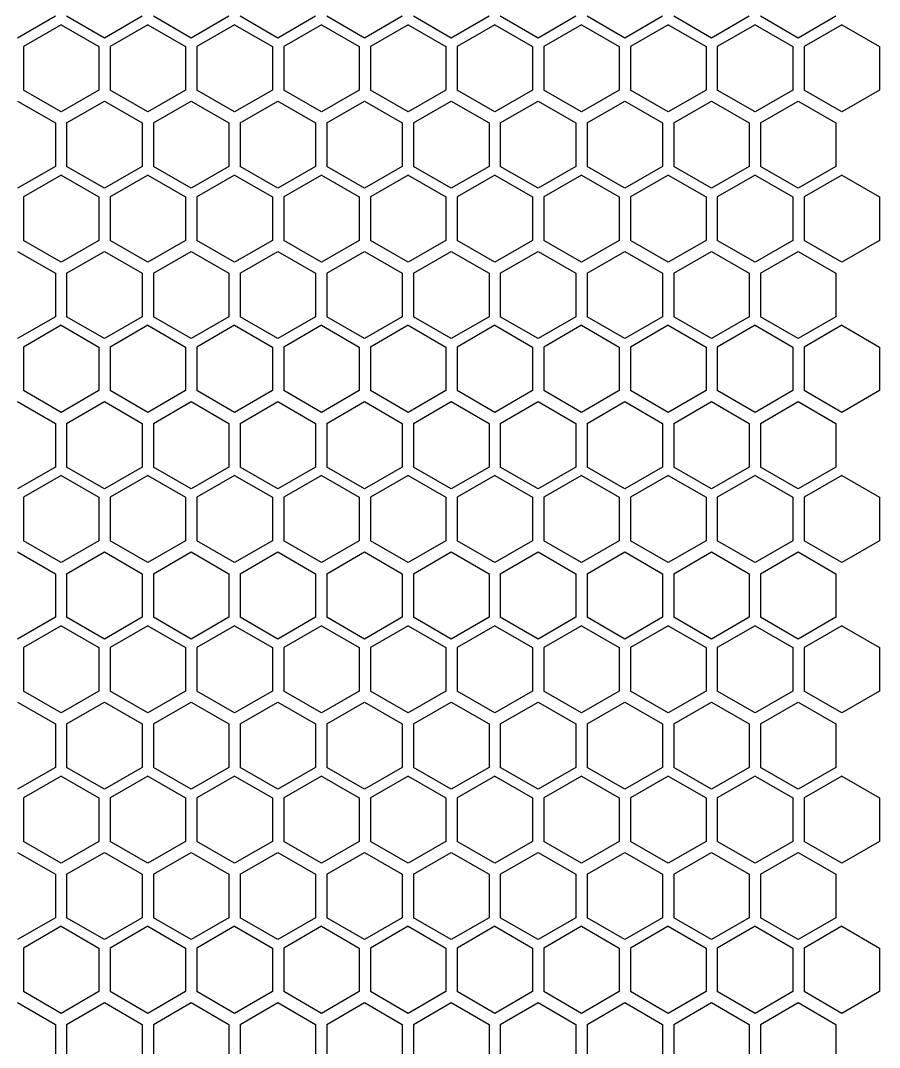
# Model space of a CAD drawing. Extents: x 61367 to 140945, y -1257 to 25588.
# Drawn here: x 71055 to 71146.1, y 15778.6 to 15887.5 of the extents above; entities that cross this region are included whole.
import ezdxf

# ---------------------------------------------------------------- set-up
doc = ezdxf.new("R2010")
doc.units = 0
doc.header["$MEASUREMENT"] = 0
doc.layers.get('0').update_dxf_attribs({"linetype": 'CONTINUOUS'})
doc.layers.add('4215-0412-2_0', color=7, linetype='CONTINUOUS')

# ---------------------------------------------------------------- blocks, each defined once
blk = doc.blocks.new('ERGRTHTHRT')
at = {"layer": '4215-0412-2_0', "color": 7, "linetype": 'Continuous'}
for p, q in [((-37460.52, -67805.67), (-37464.52, -67807.98)), ((-37455.32, -67807.98), (-37459.32, -67805.67)), ((-37451.32, -67805.67), (-37455.32, -67807.98)), ((-37446.12, -67807.98), (-37450.12, -67805.67)), ((-37442.12, -67805.67), (-37446.12, -67807.98)), ((-37436.92, -67807.98), (-37440.92, -67805.67)), ((-37432.92, -67805.67), (-37436.92, -67807.98)), ((-37427.72, -67807.98), (-37431.72, -67805.67)), ((-37423.72, -67805.67), (-37427.72, -67807.98)), ((-37418.52, -67807.98), (-37422.52, -67805.67)), ((-37414.52, -67805.67), (-37418.52, -67807.98)), ((-37409.32, -67807.98), (-37413.32, -67805.67)), ((-37405.32, -67805.67), (-37409.32, -67807.98)), ((-37400.12, -67807.98), (-37404.12, -67805.67)), ((-37396.12, -67805.67), (-37400.12, -67807.98)), ((-37390.92, -67807.98), (-37394.92, -67805.67)), ((-37386.92, -67805.67), (-37390.92, -67807.98)), ((-37381.72, -67807.98), (-37385.72, -67805.67)), ((-37377.72, -67805.67), (-37381.72, -67807.98)), ((-37459.9, -67806.57), (-37463.9, -67808.88)), ((-37459.9, -67806.57), (-37455.9, -67808.88)), ((-37450.7, -67806.57), (-37454.7, -67808.88)), ((-37450.7, -67806.57), (-37446.7, -67808.88)), ((-37441.5, -67806.57), (-37445.5, -67808.88)), ((-37441.5, -67806.57), (-37437.5, -67808.88)), ((-37432.3, -67806.57), (-37436.3, -67808.88)), ((-37432.3, -67806.57), (-37428.3, -67808.88)), ((-37423.1, -67806.57), (-37427.1, -67808.88)), ((-37423.1, -67806.57), (-37419.1, -67808.88)), ((-37413.9, -67806.57), (-37417.9, -67808.88)), ((-37413.9, -67806.57), (-37409.9, -67808.88)), ((-37404.7, -67806.57), (-37408.7, -67808.88)), ((-37404.7, -67806.57), (-37400.7, -67808.88)), ((-37395.5, -67806.57), (-37399.5, -67808.88)), ((-37395.5, -67806.57), (-37391.5, -67808.88)), ((-37386.3, -67806.57), (-37390.3, -67808.88)), ((-37386.3, -67806.57), (-37382.3, -67808.88)), ((-37377.1, -67806.57), (-37381.1, -67808.88)), ((-37377.1, -67806.57), (-37373.1, -67808.88)), ((-37463.9, -67808.88), (-37463.9, -67813.5)), ((-37455.9, -67808.88), (-37455.9, -67813.5)), ((-37454.7, -67808.88), (-37454.7, -67813.5)), ((-37446.7, -67808.88), (-37446.7, -67813.5)), ((-37445.5, -67808.88), (-37445.5, -67813.5)), ((-37437.5, -67808.88), (-37437.5, -67813.5)), ((-37436.3, -67808.88), (-37436.3, -67813.5)), ((-37428.3, -67808.88), (-37428.3, -67813.5)), ((-37427.1, -67808.88), (-37427.1, -67813.5)), ((-37419.1, -67808.88), (-37419.1, -67813.5)), ((-37417.9, -67808.88), (-37417.9, -67813.5)), ((-37409.9, -67808.88), (-37409.9, -67813.5)), ((-37408.7, -67808.88), (-37408.7, -67813.5)), ((-37400.7, -67808.88), (-37400.7, -67813.5)), ((-37399.5, -67808.88), (-37399.5, -67813.5)), ((-37391.5, -67808.88), (-37391.5, -67813.5)), ((-37390.3, -67808.88), (-37390.3, -67813.5)), ((-37382.3, -67808.88), (-37382.3, -67813.5)), ((-37381.1, -67808.88), (-37381.1, -67813.5)), ((-37373.1, -67808.88), (-37373.1, -67813.5)), ((-37459.9, -67815.81), (-37463.9, -67813.5)), ((-37455.9, -67813.5), (-37459.9, -67815.81)), ((-37450.7, -67815.81), (-37454.7, -67813.5)), ((-37446.7, -67813.5), (-37450.7, -67815.81)), ((-37441.5, -67815.81), (-37445.5, -67813.5)), ((-37437.5, -67813.5), (-37441.5, -67815.81)), ((-37432.3, -67815.81), (-37436.3, -67813.5)), ((-37428.3, -67813.5), (-37432.3, -67815.81)), ((-37423.1, -67815.81), (-37427.1, -67813.5)), ((-37419.1, -67813.5), (-37423.1, -67815.81)), ((-37413.9, -67815.81), (-37417.9, -67813.5)), ((-37409.9, -67813.5), (-37413.9, -67815.81)), ((-37404.7, -67815.81), (-37408.7, -67813.5)), ((-37400.7, -67813.5), (-37404.7, -67815.81)), ((-37395.5, -67815.81), (-37399.5, -67813.5)), ((-37391.5, -67813.5), (-37395.5, -67815.81)), ((-37386.3, -67815.81), (-37390.3, -67813.5)), ((-37382.3, -67813.5), (-37386.3, -67815.81)), ((-37377.1, -67815.81), (-37381.1, -67813.5)), ((-37373.1, -67813.5), (-37377.1, -67815.81)), ((-37464.52, -67814.67), (-37460.52, -67816.98)), ((-37459.32, -67816.98), (-37455.32, -67814.67)), ((-37455.32, -67814.67), (-37451.32, -67816.98)), ((-37450.12, -67816.98), (-37446.12, -67814.67)), ((-37446.12, -67814.67), (-37442.12, -67816.98)), ((-37440.92, -67816.98), (-37436.92, -67814.67)), ((-37436.92, -67814.67), (-37432.92, -67816.98)), ((-37431.72, -67816.98), (-37427.72, -67814.67)), ((-37427.72, -67814.67), (-37423.72, -67816.98)), ((-37422.52, -67816.98), (-37418.52, -67814.67)), ((-37418.52, -67814.67), (-37414.52, -67816.98)), ((-37413.32, -67816.98), (-37409.32, -67814.67)), ((-37409.32, -67814.67), (-37405.32, -67816.98)), ((-37404.12, -67816.98), (-37400.12, -67814.67)), ((-37400.12, -67814.67), (-37396.12, -67816.98)), ((-37394.92, -67816.98), (-37390.92, -67814.67)), ((-37390.92, -67814.67), (-37386.92, -67816.98)), ((-37385.72, -67816.98), (-37381.72, -67814.67)), ((-37381.72, -67814.67), (-37377.72, -67816.98)), ((-37460.52, -67816.98), (-37460.52, -67821.6)), ((-37459.32, -67816.98), (-37459.32, -67821.6)), ((-37451.32, -67816.98), (-37451.32, -67821.6)), ((-37450.12, -67816.98), (-37450.12, -67821.6)), ((-37442.12, -67816.98), (-37442.12, -67821.6)), ((-37440.92, -67816.98), (-37440.92, -67821.6)), ((-37432.92, -67816.98), (-37432.92, -67821.6)), ((-37431.72, -67816.98), (-37431.72, -67821.6)), ((-37423.72, -67816.98), (-37423.72, -67821.6)), ((-37422.52, -67816.98), (-37422.52, -67821.6)), ((-37414.52, -67816.98), (-37414.52, -67821.6)), ((-37413.32, -67816.98), (-37413.32, -67821.6)), ((-37405.32, -67816.98), (-37405.32, -67821.6)), ((-37404.12, -67816.98), (-37404.12, -67821.6)), ((-37396.12, -67816.98), (-37396.12, -67821.6)), ((-37394.92, -67816.98), (-37394.92, -67821.6)), ((-37386.92, -67816.98), (-37386.92, -67821.6)), ((-37385.72, -67816.98), (-37385.72, -67821.6)), ((-37377.72, -67816.98), (-37377.72, -67821.6)), ((-37460.52, -67821.6), (-37464.52, -67823.91)), ((-37455.32, -67823.91), (-37459.32, -67821.6)), ((-37451.32, -67821.6), (-37455.32, -67823.91)), ((-37446.12, -67823.91), (-37450.12, -67821.6)), ((-37442.12, -67821.6), (-37446.12, -67823.91)), ((-37436.92, -67823.91), (-37440.92, -67821.6)), ((-37432.92, -67821.6), (-37436.92, -67823.91)), ((-37427.72, -67823.91), (-37431.72, -67821.6)), ((-37423.72, -67821.6), (-37427.72, -67823.91)), ((-37418.52, -67823.91), (-37422.52, -67821.6)), ((-37414.52, -67821.6), (-37418.52, -67823.91)), ((-37409.32, -67823.91), (-37413.32, -67821.6)), ((-37405.32, -67821.6), (-37409.32, -67823.91)), ((-37400.12, -67823.91), (-37404.12, -67821.6)), ((-37396.12, -67821.6), (-37400.12, -67823.91)), ((-37390.92, -67823.91), (-37394.92, -67821.6)), ((-37386.92, -67821.6), (-37390.92, -67823.91)), ((-37381.72, -67823.91), (-37385.72, -67821.6)), ((-37377.72, -67821.6), (-37381.72, -67823.91)), ((-37459.9, -67822.5), (-37463.9, -67824.81)), ((-37459.9, -67822.5), (-37455.9, -67824.81)), ((-37450.7, -67822.5), (-37454.7, -67824.81)), ((-37450.7, -67822.5), (-37446.7, -67824.81)), ((-37441.5, -67822.5), (-37445.5, -67824.81)), ((-37441.5, -67822.5), (-37437.5, -67824.81)), ((-37432.3, -67822.5), (-37436.3, -67824.81)), ((-37432.3, -67822.5), (-37428.3, -67824.81)), ((-37423.1, -67822.5), (-37427.1, -67824.81)), ((-37423.1, -67822.5), (-37419.1, -67824.81)), ((-37413.9, -67822.5), (-37417.9, -67824.81)), ((-37413.9, -67822.5), (-37409.9, -67824.81)), ((-37404.7, -67822.5), (-37408.7, -67824.81)), ((-37404.7, -67822.5), (-37400.7, -67824.81)), ((-37395.5, -67822.5), (-37399.5, -67824.81)), ((-37395.5, -67822.5), (-37391.5, -67824.81)), ((-37386.3, -67822.5), (-37390.3, -67824.81)), ((-37386.3, -67822.5), (-37382.3, -67824.81)), ((-37377.1, -67822.5), (-37381.1, -67824.81)), ((-37377.1, -67822.5), (-37373.1, -67824.81)), ((-37463.9, -67824.81), (-37463.9, -67829.43)), ((-37455.9, -67824.81), (-37455.9, -67829.43)), ((-37454.7, -67824.81), (-37454.7, -67829.43)), ((-37446.7, -67824.81), (-37446.7, -67829.43)), ((-37445.5, -67824.81), (-37445.5, -67829.43)), ((-37437.5, -67824.81), (-37437.5, -67829.43)), ((-37436.3, -67824.81), (-37436.3, -67829.43)), ((-37428.3, -67824.81), (-37428.3, -67829.43)), ((-37427.1, -67824.81), (-37427.1, -67829.43)), ((-37419.1, -67824.81), (-37419.1, -67829.43)), ((-37417.9, -67824.81), (-37417.9, -67829.43)), ((-37409.9, -67824.81), (-37409.9, -67829.43)), ((-37408.7, -67824.81), (-37408.7, -67829.43)), ((-37400.7, -67824.81), (-37400.7, -67829.43)), ((-37399.5, -67824.81), (-37399.5, -67829.43)), ((-37391.5, -67824.81), (-37391.5, -67829.43)), ((-37390.3, -67824.81), (-37390.3, -67829.43)), ((-37382.3, -67824.81), (-37382.3, -67829.43)), ((-37381.1, -67824.81), (-37381.1, -67829.43)), ((-37373.1, -67824.81), (-37373.1, -67829.43)), ((-37459.9, -67831.74), (-37463.9, -67829.43)), ((-37455.9, -67829.43), (-37459.9, -67831.74)), ((-37450.7, -67831.74), (-37454.7, -67829.43)), ((-37446.7, -67829.43), (-37450.7, -67831.74)), ((-37441.5, -67831.74), (-37445.5, -67829.43)), ((-37437.5, -67829.43), (-37441.5, -67831.74)), ((-37432.3, -67831.74), (-37436.3, -67829.43)), ((-37428.3, -67829.43), (-37432.3, -67831.74)), ((-37423.1, -67831.74), (-37427.1, -67829.43)), ((-37419.1, -67829.43), (-37423.1, -67831.74)), ((-37413.9, -67831.74), (-37417.9, -67829.43)), ((-37409.9, -67829.43), (-37413.9, -67831.74)), ((-37404.7, -67831.74), (-37408.7, -67829.43)), ((-37400.7, -67829.43), (-37404.7, -67831.74)), ((-37395.5, -67831.74), (-37399.5, -67829.43)), ((-37391.5, -67829.43), (-37395.5, -67831.74)), ((-37386.3, -67831.74), (-37390.3, -67829.43)), ((-37382.3, -67829.43), (-37386.3, -67831.74)), ((-37377.1, -67831.74), (-37381.1, -67829.43)), ((-37373.1, -67829.43), (-37377.1, -67831.74)), ((-37464.52, -67830.6), (-37460.52, -67832.91)), ((-37459.32, -67832.91), (-37455.32, -67830.6)), ((-37455.32, -67830.6), (-37451.32, -67832.91)), ((-37450.12, -67832.91), (-37446.12, -67830.6)), ((-37446.12, -67830.6), (-37442.12, -67832.91)), ((-37440.92, -67832.91), (-37436.92, -67830.6)), ((-37436.92, -67830.6), (-37432.92, -67832.91)), ((-37431.72, -67832.91), (-37427.72, -67830.6)), ((-37427.72, -67830.6), (-37423.72, -67832.91)), ((-37422.52, -67832.91), (-37418.52, -67830.6)), ((-37418.52, -67830.6), (-37414.52, -67832.91)), ((-37413.32, -67832.91), (-37409.32, -67830.6)), ((-37409.32, -67830.6), (-37405.32, -67832.91)), ((-37404.12, -67832.91), (-37400.12, -67830.6)), ((-37400.12, -67830.6), (-37396.12, -67832.91)), ((-37394.92, -67832.91), (-37390.92, -67830.6)), ((-37390.92, -67830.6), (-37386.92, -67832.91)), ((-37385.72, -67832.91), (-37381.72, -67830.6)), ((-37381.72, -67830.6), (-37377.72, -67832.91)), ((-37460.52, -67832.91), (-37460.52, -67837.53)), ((-37459.32, -67832.91), (-37459.32, -67837.53)), ((-37451.32, -67832.91), (-37451.32, -67837.53)), ((-37450.12, -67832.91), (-37450.12, -67837.53)), ((-37442.12, -67832.91), (-37442.12, -67837.53)), ((-37440.92, -67832.91), (-37440.92, -67837.53)), ((-37432.92, -67832.91), (-37432.92, -67837.53)), ((-37431.72, -67832.91), (-37431.72, -67837.53)), ((-37423.72, -67832.91), (-37423.72, -67837.53)), ((-37422.52, -67832.91), (-37422.52, -67837.53)), ((-37414.52, -67832.91), (-37414.52, -67837.53)), ((-37413.32, -67832.91), (-37413.32, -67837.53)), ((-37405.32, -67832.91), (-37405.32, -67837.53)), ((-37404.12, -67832.91), (-37404.12, -67837.53)), ((-37396.12, -67832.91), (-37396.12, -67837.53)), ((-37394.92, -67832.91), (-37394.92, -67837.53)), ((-37386.92, -67832.91), (-37386.92, -67837.53)), ((-37385.72, -67832.91), (-37385.72, -67837.53)), ((-37377.72, -67832.91), (-37377.72, -67837.53)), ((-37460.52, -67837.53), (-37464.52, -67839.84)), ((-37455.32, -67839.84), (-37459.32, -67837.53)), ((-37451.32, -67837.53), (-37455.32, -67839.84)), ((-37446.12, -67839.84), (-37450.12, -67837.53)), ((-37442.12, -67837.53), (-37446.12, -67839.84)), ((-37436.92, -67839.84), (-37440.92, -67837.53)), ((-37432.92, -67837.53), (-37436.92, -67839.84)), ((-37427.72, -67839.84), (-37431.72, -67837.53)), ((-37423.72, -67837.53), (-37427.72, -67839.84)), ((-37418.52, -67839.84), (-37422.52, -67837.53)), ((-37414.52, -67837.53), (-37418.52, -67839.84)), ((-37409.32, -67839.84), (-37413.32, -67837.53)), ((-37405.32, -67837.53), (-37409.32, -67839.84)), ((-37400.12, -67839.84), (-37404.12, -67837.53)), ((-37396.12, -67837.53), (-37400.12, -67839.84)), ((-37390.92, -67839.84), (-37394.92, -67837.53)), ((-37386.92, -67837.53), (-37390.92, -67839.84)), ((-37381.72, -67839.84), (-37385.72, -67837.53)), ((-37377.72, -67837.53), (-37381.72, -67839.84)), ((-37459.9, -67838.43), (-37463.9, -67840.74)), ((-37459.9, -67838.43), (-37455.9, -67840.74)), ((-37450.7, -67838.43), (-37454.7, -67840.74)), ((-37450.7, -67838.43), (-37446.7, -67840.74)), ((-37441.5, -67838.43), (-37445.5, -67840.74)), ((-37441.5, -67838.43), (-37437.5, -67840.74)), ((-37432.3, -67838.43), (-37436.3, -67840.74)), ((-37432.3, -67838.43), (-37428.3, -67840.74)), ((-37423.1, -67838.43), (-37427.1, -67840.74)), ((-37423.1, -67838.43), (-37419.1, -67840.74)), ((-37413.9, -67838.43), (-37417.9, -67840.74)), ((-37413.9, -67838.43), (-37409.9, -67840.74)), ((-37404.7, -67838.43), (-37408.7, -67840.74)), ((-37404.7, -67838.43), (-37400.7, -67840.74)), ((-37395.5, -67838.43), (-37399.5, -67840.74)), ((-37395.5, -67838.43), (-37391.5, -67840.74)), ((-37386.3, -67838.43), (-37390.3, -67840.74)), ((-37386.3, -67838.43), (-37382.3, -67840.74)), ((-37377.1, -67838.43), (-37381.1, -67840.74)), ((-37377.1, -67838.43), (-37373.1, -67840.74)), ((-37463.9, -67840.74), (-37463.9, -67845.36)), ((-37455.9, -67840.74), (-37455.9, -67845.36)), ((-37454.7, -67840.74), (-37454.7, -67845.36)), ((-37446.7, -67840.74), (-37446.7, -67845.36)), ((-37445.5, -67840.74), (-37445.5, -67845.36)), ((-37437.5, -67840.74), (-37437.5, -67845.36)), ((-37436.3, -67840.74), (-37436.3, -67845.36)), ((-37428.3, -67840.74), (-37428.3, -67845.36)), ((-37427.1, -67840.74), (-37427.1, -67845.36)), ((-37419.1, -67840.74), (-37419.1, -67845.36)), ((-37417.9, -67840.74), (-37417.9, -67845.36)), ((-37409.9, -67840.74), (-37409.9, -67845.36)), ((-37408.7, -67840.74), (-37408.7, -67845.36)), ((-37400.7, -67840.74), (-37400.7, -67845.36)), ((-37399.5, -67840.74), (-37399.5, -67845.36)), ((-37391.5, -67840.74), (-37391.5, -67845.36)), ((-37390.3, -67840.74), (-37390.3, -67845.36)), ((-37382.3, -67840.74), (-37382.3, -67845.36)), ((-37381.1, -67840.74), (-37381.1, -67845.36)), ((-37373.1, -67840.74), (-37373.1, -67845.36)), ((-37459.9, -67847.67), (-37463.9, -67845.36)), ((-37455.9, -67845.36), (-37459.9, -67847.67)), ((-37450.7, -67847.67), (-37454.7, -67845.36)), ((-37446.7, -67845.36), (-37450.7, -67847.67)), ((-37441.5, -67847.67), (-37445.5, -67845.36)), ((-37437.5, -67845.36), (-37441.5, -67847.67)), ((-37432.3, -67847.67), (-37436.3, -67845.36)), ((-37428.3, -67845.36), (-37432.3, -67847.67)), ((-37423.1, -67847.67), (-37427.1, -67845.36)), ((-37419.1, -67845.36), (-37423.1, -67847.67)), ((-37413.9, -67847.67), (-37417.9, -67845.36)), ((-37409.9, -67845.36), (-37413.9, -67847.67)), ((-37404.7, -67847.67), (-37408.7, -67845.36)), ((-37400.7, -67845.36), (-37404.7, -67847.67)), ((-37395.5, -67847.67), (-37399.5, -67845.36)), ((-37391.5, -67845.36), (-37395.5, -67847.67)), ((-37386.3, -67847.67), (-37390.3, -67845.36)), ((-37382.3, -67845.36), (-37386.3, -67847.67)), ((-37377.1, -67847.67), (-37381.1, -67845.36)), ((-37373.1, -67845.36), (-37377.1, -67847.67)), ((-37464.52, -67846.53), (-37460.52, -67848.84)), ((-37459.32, -67848.84), (-37455.32, -67846.53)), ((-37455.32, -67846.53), (-37451.32, -67848.84)), ((-37450.12, -67848.84), (-37446.12, -67846.53)), ((-37446.12, -67846.53), (-37442.12, -67848.84)), ((-37440.92, -67848.84), (-37436.92, -67846.53)), ((-37436.92, -67846.53), (-37432.92, -67848.84)), ((-37431.72, -67848.84), (-37427.72, -67846.53)), ((-37427.72, -67846.53), (-37423.72, -67848.84)), ((-37422.52, -67848.84), (-37418.52, -67846.53)), ((-37418.52, -67846.53), (-37414.52, -67848.84)), ((-37413.32, -67848.84), (-37409.32, -67846.53)), ((-37409.32, -67846.53), (-37405.32, -67848.84)), ((-37404.12, -67848.84), (-37400.12, -67846.53)), ((-37400.12, -67846.53), (-37396.12, -67848.84)), ((-37394.92, -67848.84), (-37390.92, -67846.53)), ((-37390.92, -67846.53), (-37386.92, -67848.84)), ((-37385.72, -67848.84), (-37381.72, -67846.53)), ((-37381.72, -67846.53), (-37377.72, -67848.84)), ((-37460.52, -67848.84), (-37460.52, -67853.46)), ((-37459.32, -67848.84), (-37459.32, -67853.46)), ((-37451.32, -67848.84), (-37451.32, -67853.46)), ((-37450.12, -67848.84), (-37450.12, -67853.46)), ((-37442.12, -67848.84), (-37442.12, -67853.46)), ((-37440.92, -67848.84), (-37440.92, -67853.46)), ((-37432.92, -67848.84), (-37432.92, -67853.46)), ((-37431.72, -67848.84), (-37431.72, -67853.46)), ((-37423.72, -67848.84), (-37423.72, -67853.46)), ((-37422.52, -67848.84), (-37422.52, -67853.46)), ((-37414.52, -67848.84), (-37414.52, -67853.46)), ((-37413.32, -67848.84), (-37413.32, -67853.46)), ((-37405.32, -67848.84), (-37405.32, -67853.46)), ((-37404.12, -67848.84), (-37404.12, -67853.46)), ((-37396.12, -67848.84), (-37396.12, -67853.46)), ((-37394.92, -67848.84), (-37394.92, -67853.46)), ((-37386.92, -67848.84), (-37386.92, -67853.46)), ((-37385.72, -67848.84), (-37385.72, -67853.46)), ((-37377.72, -67848.84), (-37377.72, -67853.46)), ((-37460.52, -67853.46), (-37464.52, -67855.77)), ((-37455.32, -67855.77), (-37459.32, -67853.46)), ((-37451.32, -67853.46), (-37455.32, -67855.77)), ((-37446.12, -67855.77), (-37450.12, -67853.46)), ((-37442.12, -67853.46), (-37446.12, -67855.77)), ((-37436.92, -67855.77), (-37440.92, -67853.46)), ((-37432.92, -67853.46), (-37436.92, -67855.77)), ((-37427.72, -67855.77), (-37431.72, -67853.46)), ((-37423.72, -67853.46), (-37427.72, -67855.77)), ((-37418.52, -67855.77), (-37422.52, -67853.46)), ((-37414.52, -67853.46), (-37418.52, -67855.77)), ((-37409.32, -67855.77), (-37413.32, -67853.46)), ((-37405.32, -67853.46), (-37409.32, -67855.77)), ((-37400.12, -67855.77), (-37404.12, -67853.46)), ((-37396.12, -67853.46), (-37400.12, -67855.77)), ((-37390.92, -67855.77), (-37394.92, -67853.46)), ((-37386.92, -67853.46), (-37390.92, -67855.77)), ((-37381.72, -67855.77), (-37385.72, -67853.46)), ((-37377.72, -67853.46), (-37381.72, -67855.77)), ((-37459.9, -67854.36), (-37463.9, -67856.67)), ((-37459.9, -67854.36), (-37455.9, -67856.67)), ((-37450.7, -67854.36), (-37454.7, -67856.67)), ((-37450.7, -67854.36), (-37446.7, -67856.67)), ((-37441.5, -67854.36), (-37445.5, -67856.67)), ((-37441.5, -67854.36), (-37437.5, -67856.67)), ((-37432.3, -67854.36), (-37436.3, -67856.67)), ((-37432.3, -67854.36), (-37428.3, -67856.67)), ((-37423.1, -67854.36), (-37427.1, -67856.67)), ((-37423.1, -67854.36), (-37419.1, -67856.67)), ((-37413.9, -67854.36), (-37417.9, -67856.67)), ((-37413.9, -67854.36), (-37409.9, -67856.67)), ((-37404.7, -67854.36), (-37408.7, -67856.67)), ((-37404.7, -67854.36), (-37400.7, -67856.67)), ((-37395.5, -67854.36), (-37399.5, -67856.67)), ((-37395.5, -67854.36), (-37391.5, -67856.67)), ((-37386.3, -67854.36), (-37390.3, -67856.67)), ((-37386.3, -67854.36), (-37382.3, -67856.67)), ((-37377.1, -67854.36), (-37381.1, -67856.67)), ((-37377.1, -67854.36), (-37373.1, -67856.67)), ((-37463.9, -67856.67), (-37463.9, -67861.29)), ((-37455.9, -67856.67), (-37455.9, -67861.29)), ((-37454.7, -67856.67), (-37454.7, -67861.29)), ((-37446.7, -67856.67), (-37446.7, -67861.29)), ((-37445.5, -67856.67), (-37445.5, -67861.29)), ((-37437.5, -67856.67), (-37437.5, -67861.29)), ((-37436.3, -67856.67), (-37436.3, -67861.29)), ((-37428.3, -67856.67), (-37428.3, -67861.29)), ((-37427.1, -67856.67), (-37427.1, -67861.29)), ((-37419.1, -67856.67), (-37419.1, -67861.29)), ((-37417.9, -67856.67), (-37417.9, -67861.29)), ((-37409.9, -67856.67), (-37409.9, -67861.29)), ((-37408.7, -67856.67), (-37408.7, -67861.29)), ((-37400.7, -67856.67), (-37400.7, -67861.29)), ((-37399.5, -67856.67), (-37399.5, -67861.29)), ((-37391.5, -67856.67), (-37391.5, -67861.29)), ((-37390.3, -67856.67), (-37390.3, -67861.29)), ((-37382.3, -67856.67), (-37382.3, -67861.29)), ((-37381.1, -67856.67), (-37381.1, -67861.29)), ((-37373.1, -67856.67), (-37373.1, -67861.29)), ((-37459.9, -67863.6), (-37463.9, -67861.29)), ((-37455.9, -67861.29), (-37459.9, -67863.6)), ((-37450.7, -67863.6), (-37454.7, -67861.29)), ((-37446.7, -67861.29), (-37450.7, -67863.6)), ((-37441.5, -67863.6), (-37445.5, -67861.29)), ((-37437.5, -67861.29), (-37441.5, -67863.6)), ((-37432.3, -67863.6), (-37436.3, -67861.29)), ((-37428.3, -67861.29), (-37432.3, -67863.6)), ((-37423.1, -67863.6), (-37427.1, -67861.29)), ((-37419.1, -67861.29), (-37423.1, -67863.6)), ((-37413.9, -67863.6), (-37417.9, -67861.29)), ((-37409.9, -67861.29), (-37413.9, -67863.6)), ((-37404.7, -67863.6), (-37408.7, -67861.29)), ((-37400.7, -67861.29), (-37404.7, -67863.6)), ((-37395.5, -67863.6), (-37399.5, -67861.29)), ((-37391.5, -67861.29), (-37395.5, -67863.6)), ((-37386.3, -67863.6), (-37390.3, -67861.29)), ((-37382.3, -67861.29), (-37386.3, -67863.6)), ((-37377.1, -67863.6), (-37381.1, -67861.29)), ((-37373.1, -67861.29), (-37377.1, -67863.6)), ((-37464.52, -67862.46), (-37460.52, -67864.77)), ((-37459.32, -67864.77), (-37455.32, -67862.46)), ((-37455.32, -67862.46), (-37451.32, -67864.77)), ((-37450.12, -67864.77), (-37446.12, -67862.46)), ((-37446.12, -67862.46), (-37442.12, -67864.77)), ((-37440.92, -67864.77), (-37436.92, -67862.46)), ((-37436.92, -67862.46), (-37432.92, -67864.77)), ((-37431.72, -67864.77), (-37427.72, -67862.46)), ((-37427.72, -67862.46), (-37423.72, -67864.77)), ((-37422.52, -67864.77), (-37418.52, -67862.46)), ((-37418.52, -67862.46), (-37414.52, -67864.77)), ((-37413.32, -67864.77), (-37409.32, -67862.46)), ((-37409.32, -67862.46), (-37405.32, -67864.77)), ((-37404.12, -67864.77), (-37400.12, -67862.46)), ((-37400.12, -67862.46), (-37396.12, -67864.77)), ((-37394.92, -67864.77), (-37390.92, -67862.46)), ((-37390.92, -67862.46), (-37386.92, -67864.77)), ((-37385.72, -67864.77), (-37381.72, -67862.46)), ((-37381.72, -67862.46), (-37377.72, -67864.77)), ((-37460.52, -67864.77), (-37460.52, -67869.39)), ((-37459.32, -67864.77), (-37459.32, -67869.39)), ((-37451.32, -67864.77), (-37451.32, -67869.39)), ((-37450.12, -67864.77), (-37450.12, -67869.39)), ((-37442.12, -67864.77), (-37442.12, -67869.39)), ((-37440.92, -67864.77), (-37440.92, -67869.39)), ((-37432.92, -67864.77), (-37432.92, -67869.39)), ((-37431.72, -67864.77), (-37431.72, -67869.39)), ((-37423.72, -67864.77), (-37423.72, -67869.39)), ((-37422.52, -67864.77), (-37422.52, -67869.39)), ((-37414.52, -67864.77), (-37414.52, -67869.39)), ((-37413.32, -67864.77), (-37413.32, -67869.39)), ((-37405.32, -67864.77), (-37405.32, -67869.39)), ((-37404.12, -67864.77), (-37404.12, -67869.39)), ((-37396.12, -67864.77), (-37396.12, -67869.39)), ((-37394.92, -67864.77), (-37394.92, -67869.39)), ((-37386.92, -67864.77), (-37386.92, -67869.39)), ((-37385.72, -67864.77), (-37385.72, -67869.39)), ((-37377.72, -67864.77), (-37377.72, -67869.39)), ((-37460.52, -67869.39), (-37464.52, -67871.7)), ((-37455.32, -67871.7), (-37459.32, -67869.39)), ((-37451.32, -67869.39), (-37455.32, -67871.7)), ((-37446.12, -67871.7), (-37450.12, -67869.39)), ((-37442.12, -67869.39), (-37446.12, -67871.7)), ((-37436.92, -67871.7), (-37440.92, -67869.39)), ((-37432.92, -67869.39), (-37436.92, -67871.7)), ((-37427.72, -67871.7), (-37431.72, -67869.39)), ((-37423.72, -67869.39), (-37427.72, -67871.7)), ((-37418.52, -67871.7), (-37422.52, -67869.39)), ((-37414.52, -67869.39), (-37418.52, -67871.7)), ((-37409.32, -67871.7), (-37413.32, -67869.39)), ((-37405.32, -67869.39), (-37409.32, -67871.7)), ((-37400.12, -67871.7), (-37404.12, -67869.39)), ((-37396.12, -67869.39), (-37400.12, -67871.7)), ((-37390.92, -67871.7), (-37394.92, -67869.39)), ((-37386.92, -67869.39), (-37390.92, -67871.7)), ((-37381.72, -67871.7), (-37385.72, -67869.39)), ((-37377.72, -67869.39), (-37381.72, -67871.7)), ((-37459.9, -67870.29), (-37463.9, -67872.6)), ((-37459.9, -67870.29), (-37455.9, -67872.6)), ((-37450.7, -67870.29), (-37454.7, -67872.6)), ((-37450.7, -67870.29), (-37446.7, -67872.6)), ((-37441.5, -67870.29), (-37445.5, -67872.6)), ((-37441.5, -67870.29), (-37437.5, -67872.6)), ((-37432.3, -67870.29), (-37436.3, -67872.6)), ((-37432.3, -67870.29), (-37428.3, -67872.6)), ((-37423.1, -67870.29), (-37427.1, -67872.6)), ((-37423.1, -67870.29), (-37419.1, -67872.6)), ((-37413.9, -67870.29), (-37417.9, -67872.6)), ((-37413.9, -67870.29), (-37409.9, -67872.6)), ((-37404.7, -67870.29), (-37408.7, -67872.6)), ((-37404.7, -67870.29), (-37400.7, -67872.6)), ((-37395.5, -67870.29), (-37399.5, -67872.6)), ((-37395.5, -67870.29), (-37391.5, -67872.6)), ((-37386.3, -67870.29), (-37390.3, -67872.6)), ((-37386.3, -67870.29), (-37382.3, -67872.6)), ((-37377.1, -67870.29), (-37381.1, -67872.6)), ((-37377.1, -67870.29), (-37373.1, -67872.6)), ((-37463.9, -67872.6), (-37463.9, -67877.22)), ((-37455.9, -67872.6), (-37455.9, -67877.22)), ((-37454.7, -67872.6), (-37454.7, -67877.22)), ((-37446.7, -67872.6), (-37446.7, -67877.22)), ((-37445.5, -67872.6), (-37445.5, -67877.22)), ((-37437.5, -67872.6), (-37437.5, -67877.22)), ((-37436.3, -67872.6), (-37436.3, -67877.22)), ((-37428.3, -67872.6), (-37428.3, -67877.22)), ((-37427.1, -67872.6), (-37427.1, -67877.22)), ((-37419.1, -67872.6), (-37419.1, -67877.22)), ((-37417.9, -67872.6), (-37417.9, -67877.22)), ((-37409.9, -67872.6), (-37409.9, -67877.22)), ((-37408.7, -67872.6), (-37408.7, -67877.22)), ((-37400.7, -67872.6), (-37400.7, -67877.22)), ((-37399.5, -67872.6), (-37399.5, -67877.22)), ((-37391.5, -67872.6), (-37391.5, -67877.22)), ((-37390.3, -67872.6), (-37390.3, -67877.22)), ((-37382.3, -67872.6), (-37382.3, -67877.22)), ((-37381.1, -67872.6), (-37381.1, -67877.22)), ((-37373.1, -67872.6), (-37373.1, -67877.22)), ((-37459.9, -67879.53), (-37463.9, -67877.22)), ((-37455.9, -67877.22), (-37459.9, -67879.53)), ((-37450.7, -67879.53), (-37454.7, -67877.22)), ((-37446.7, -67877.22), (-37450.7, -67879.53)), ((-37441.5, -67879.53), (-37445.5, -67877.22)), ((-37437.5, -67877.22), (-37441.5, -67879.53)), ((-37432.3, -67879.53), (-37436.3, -67877.22)), ((-37428.3, -67877.22), (-37432.3, -67879.53)), ((-37423.1, -67879.53), (-37427.1, -67877.22)), ((-37419.1, -67877.22), (-37423.1, -67879.53)), ((-37413.9, -67879.53), (-37417.9, -67877.22)), ((-37409.9, -67877.22), (-37413.9, -67879.53)), ((-37404.7, -67879.53), (-37408.7, -67877.22)), ((-37400.7, -67877.22), (-37404.7, -67879.53)), ((-37395.5, -67879.53), (-37399.5, -67877.22)), ((-37391.5, -67877.22), (-37395.5, -67879.53)), ((-37386.3, -67879.53), (-37390.3, -67877.22)), ((-37382.3, -67877.22), (-37386.3, -67879.53)), ((-37377.1, -67879.53), (-37381.1, -67877.22)), ((-37373.1, -67877.22), (-37377.1, -67879.53)), ((-37464.52, -67878.39), (-37460.52, -67880.7)), ((-37459.32, -67880.7), (-37455.32, -67878.39)), ((-37455.32, -67878.39), (-37451.32, -67880.7)), ((-37450.12, -67880.7), (-37446.12, -67878.39)), ((-37446.12, -67878.39), (-37442.12, -67880.7)), ((-37440.92, -67880.7), (-37436.92, -67878.39)), ((-37436.92, -67878.39), (-37432.92, -67880.7)), ((-37431.72, -67880.7), (-37427.72, -67878.39)), ((-37427.72, -67878.39), (-37423.72, -67880.7)), ((-37422.52, -67880.7), (-37418.52, -67878.39)), ((-37418.52, -67878.39), (-37414.52, -67880.7)), ((-37413.32, -67880.7), (-37409.32, -67878.39)), ((-37409.32, -67878.39), (-37405.32, -67880.7)), ((-37404.12, -67880.7), (-37400.12, -67878.39)), ((-37400.12, -67878.39), (-37396.12, -67880.7)), ((-37394.92, -67880.7), (-37390.92, -67878.39)), ((-37390.92, -67878.39), (-37386.92, -67880.7)), ((-37385.72, -67880.7), (-37381.72, -67878.39)), ((-37381.72, -67878.39), (-37377.72, -67880.7)), ((-37460.52, -67880.7), (-37460.52, -67885.32)), ((-37459.32, -67880.7), (-37459.32, -67885.32)), ((-37451.32, -67880.7), (-37451.32, -67885.32)), ((-37450.12, -67880.7), (-37450.12, -67885.32)), ((-37442.12, -67880.7), (-37442.12, -67885.32)), ((-37440.92, -67880.7), (-37440.92, -67885.32)), ((-37432.92, -67880.7), (-37432.92, -67885.32)), ((-37431.72, -67880.7), (-37431.72, -67885.32)), ((-37423.72, -67880.7), (-37423.72, -67885.32)), ((-37422.52, -67880.7), (-37422.52, -67885.32)), ((-37414.52, -67880.7), (-37414.52, -67885.32)), ((-37413.32, -67880.7), (-37413.32, -67885.32)), ((-37405.32, -67880.7), (-37405.32, -67885.32)), ((-37404.12, -67880.7), (-37404.12, -67885.32)), ((-37396.12, -67880.7), (-37396.12, -67885.32)), ((-37394.92, -67880.7), (-37394.92, -67885.32)), ((-37386.92, -67880.7), (-37386.92, -67885.32)), ((-37385.72, -67880.7), (-37385.72, -67885.32)), ((-37377.72, -67880.7), (-37377.72, -67885.32)), ((-37460.52, -67885.32), (-37464.52, -67887.63)), ((-37459.9, -67886.22), (-37463.9, -67888.53)), ((-37459.9, -67886.22), (-37455.9, -67888.53)), ((-37455.32, -67887.63), (-37459.32, -67885.32)), ((-37451.32, -67885.32), (-37455.32, -67887.63)), ((-37450.7, -67886.22), (-37454.7, -67888.53)), ((-37450.7, -67886.22), (-37446.7, -67888.53)), ((-37446.12, -67887.63), (-37450.12, -67885.32)), ((-37442.12, -67885.32), (-37446.12, -67887.63)), ((-37441.5, -67886.22), (-37445.5, -67888.53)), ((-37441.5, -67886.22), (-37437.5, -67888.53)), ((-37436.92, -67887.63), (-37440.92, -67885.32)), ((-37432.92, -67885.32), (-37436.92, -67887.63)), ((-37432.3, -67886.22), (-37436.3, -67888.53)), ((-37432.3, -67886.22), (-37428.3, -67888.53)), ((-37427.72, -67887.63), (-37431.72, -67885.32)), ((-37423.72, -67885.32), (-37427.72, -67887.63)), ((-37423.1, -67886.22), (-37427.1, -67888.53)), ((-37423.1, -67886.22), (-37419.1, -67888.53)), ((-37418.52, -67887.63), (-37422.52, -67885.32)), ((-37414.52, -67885.32), (-37418.52, -67887.63)), ((-37413.9, -67886.22), (-37417.9, -67888.53)), ((-37413.9, -67886.22), (-37409.9, -67888.53)), ((-37409.32, -67887.63), (-37413.32, -67885.32)), ((-37405.32, -67885.32), (-37409.32, -67887.63)), ((-37404.7, -67886.22), (-37408.7, -67888.53)), ((-37404.7, -67886.22), (-37400.7, -67888.53)), ((-37400.12, -67887.63), (-37404.12, -67885.32)), ((-37396.12, -67885.32), (-37400.12, -67887.63)), ((-37395.5, -67886.22), (-37399.5, -67888.53)), ((-37395.5, -67886.22), (-37391.5, -67888.53)), ((-37390.92, -67887.63), (-37394.92, -67885.32)), ((-37386.92, -67885.32), (-37390.92, -67887.63)), ((-37386.3, -67886.22), (-37390.3, -67888.53)), ((-37386.3, -67886.22), (-37382.3, -67888.53)), ((-37381.72, -67887.63), (-37385.72, -67885.32)), ((-37377.72, -67885.32), (-37381.72, -67887.63)), ((-37377.1, -67886.22), (-37381.1, -67888.53)), ((-37377.1, -67886.22), (-37373.1, -67888.53)), ((-37463.9, -67888.53), (-37463.9, -67893.15)), ((-37455.9, -67888.53), (-37455.9, -67893.15)), ((-37454.7, -67888.53), (-37454.7, -67893.15)), ((-37446.7, -67888.53), (-37446.7, -67893.15)), ((-37445.5, -67888.53), (-37445.5, -67893.15)), ((-37437.5, -67888.53), (-37437.5, -67893.15)), ((-37436.3, -67888.53), (-37436.3, -67893.15)), ((-37428.3, -67888.53), (-37428.3, -67893.15)), ((-37427.1, -67888.53), (-37427.1, -67893.15)), ((-37419.1, -67888.53), (-37419.1, -67893.15)), ((-37417.9, -67888.53), (-37417.9, -67893.15)), ((-37409.9, -67888.53), (-37409.9, -67893.15)), ((-37408.7, -67888.53), (-37408.7, -67893.15)), ((-37400.7, -67888.53), (-37400.7, -67893.15)), ((-37399.5, -67888.53), (-37399.5, -67893.15)), ((-37391.5, -67888.53), (-37391.5, -67893.15)), ((-37390.3, -67888.53), (-37390.3, -67893.15)), ((-37382.3, -67888.53), (-37382.3, -67893.15)), ((-37381.1, -67888.53), (-37381.1, -67893.15)), ((-37373.1, -67888.53), (-37373.1, -67893.15)), ((-37459.9, -67895.46), (-37463.9, -67893.15)), ((-37455.9, -67893.15), (-37459.9, -67895.46)), ((-37450.7, -67895.46), (-37454.7, -67893.15)), ((-37446.7, -67893.15), (-37450.7, -67895.46)), ((-37441.5, -67895.46), (-37445.5, -67893.15)), ((-37437.5, -67893.15), (-37441.5, -67895.46)), ((-37432.3, -67895.46), (-37436.3, -67893.15)), ((-37428.3, -67893.15), (-37432.3, -67895.46)), ((-37423.1, -67895.46), (-37427.1, -67893.15)), ((-37419.1, -67893.15), (-37423.1, -67895.46)), ((-37413.9, -67895.46), (-37417.9, -67893.15)), ((-37409.9, -67893.15), (-37413.9, -67895.46)), ((-37404.7, -67895.46), (-37408.7, -67893.15)), ((-37400.7, -67893.15), (-37404.7, -67895.46)), ((-37395.5, -67895.46), (-37399.5, -67893.15)), ((-37391.5, -67893.15), (-37395.5, -67895.46)), ((-37386.3, -67895.46), (-37390.3, -67893.15)), ((-37382.3, -67893.15), (-37386.3, -67895.46)), ((-37377.1, -67895.46), (-37381.1, -67893.15)), ((-37373.1, -67893.15), (-37377.1, -67895.46)), ((-37464.52, -67894.32), (-37460.52, -67896.63)), ((-37459.32, -67896.63), (-37455.32, -67894.32)), ((-37455.32, -67894.32), (-37451.32, -67896.63)), ((-37450.12, -67896.63), (-37446.12, -67894.32)), ((-37446.12, -67894.32), (-37442.12, -67896.63)), ((-37440.92, -67896.63), (-37436.92, -67894.32)), ((-37436.92, -67894.32), (-37432.92, -67896.63)), ((-37431.72, -67896.63), (-37427.72, -67894.32)), ((-37427.72, -67894.32), (-37423.72, -67896.63)), ((-37422.52, -67896.63), (-37418.52, -67894.32)), ((-37418.52, -67894.32), (-37414.52, -67896.63)), ((-37413.32, -67896.63), (-37409.32, -67894.32)), ((-37409.32, -67894.32), (-37405.32, -67896.63)), ((-37404.12, -67896.63), (-37400.12, -67894.32)), ((-37400.12, -67894.32), (-37396.12, -67896.63)), ((-37394.92, -67896.63), (-37390.92, -67894.32)), ((-37390.92, -67894.32), (-37386.92, -67896.63)), ((-37385.72, -67896.63), (-37381.72, -67894.32)), ((-37381.72, -67894.32), (-37377.72, -67896.63)), ((-37460.52, -67896.63), (-37460.52, -67901.25)), ((-37459.32, -67896.63), (-37459.32, -67901.25)), ((-37451.32, -67896.63), (-37451.32, -67901.25)), ((-37450.12, -67896.63), (-37450.12, -67901.25)), ((-37442.12, -67896.63), (-37442.12, -67901.25)), ((-37440.92, -67896.63), (-37440.92, -67901.25)), ((-37432.92, -67896.63), (-37432.92, -67901.25)), ((-37431.72, -67896.63), (-37431.72, -67901.25)), ((-37423.72, -67896.63), (-37423.72, -67901.25)), ((-37422.52, -67896.63), (-37422.52, -67901.25)), ((-37414.52, -67896.63), (-37414.52, -67901.25)), ((-37413.32, -67896.63), (-37413.32, -67901.25)), ((-37405.32, -67896.63), (-37405.32, -67901.25)), ((-37404.12, -67896.63), (-37404.12, -67901.25)), ((-37396.12, -67896.63), (-37396.12, -67901.25)), ((-37394.92, -67896.63), (-37394.92, -67901.25)), ((-37386.92, -67896.63), (-37386.92, -67901.25)), ((-37385.72, -67896.63), (-37385.72, -67901.25)), ((-37377.72, -67896.63), (-37377.72, -67901.25)), ((-37460.52, -67901.25), (-37464.52, -67903.56)), ((-37455.32, -67903.56), (-37459.32, -67901.25)), ((-37451.32, -67901.25), (-37455.32, -67903.56)), ((-37446.12, -67903.56), (-37450.12, -67901.25)), ((-37442.12, -67901.25), (-37446.12, -67903.56)), ((-37436.92, -67903.56), (-37440.92, -67901.25)), ((-37432.92, -67901.25), (-37436.92, -67903.56)), ((-37427.72, -67903.56), (-37431.72, -67901.25)), ((-37423.72, -67901.25), (-37427.72, -67903.56)), ((-37418.52, -67903.56), (-37422.52, -67901.25)), ((-37414.52, -67901.25), (-37418.52, -67903.56)), ((-37409.32, -67903.56), (-37413.32, -67901.25)), ((-37405.32, -67901.25), (-37409.32, -67903.56)), ((-37400.12, -67903.56), (-37404.12, -67901.25)), ((-37396.12, -67901.25), (-37400.12, -67903.56)), ((-37390.92, -67903.56), (-37394.92, -67901.25)), ((-37386.92, -67901.25), (-37390.92, -67903.56)), ((-37381.72, -67903.56), (-37385.72, -67901.25)), ((-37377.72, -67901.25), (-37381.72, -67903.56)), ((-37459.9, -67902.15), (-37463.9, -67904.46)), ((-37459.9, -67902.15), (-37455.9, -67904.46)), ((-37450.7, -67902.15), (-37454.7, -67904.46)), ((-37450.7, -67902.15), (-37446.7, -67904.46)), ((-37441.5, -67902.15), (-37445.5, -67904.46)), ((-37441.5, -67902.15), (-37437.5, -67904.46)), ((-37432.3, -67902.15), (-37436.3, -67904.46)), ((-37432.3, -67902.15), (-37428.3, -67904.46)), ((-37423.1, -67902.15), (-37427.1, -67904.46)), ((-37423.1, -67902.15), (-37419.1, -67904.46)), ((-37413.9, -67902.15), (-37417.9, -67904.46)), ((-37413.9, -67902.15), (-37409.9, -67904.46)), ((-37404.7, -67902.15), (-37408.7, -67904.46)), ((-37404.7, -67902.15), (-37400.7, -67904.46)), ((-37395.5, -67902.15), (-37399.5, -67904.46)), ((-37395.5, -67902.15), (-37391.5, -67904.46)), ((-37386.3, -67902.15), (-37390.3, -67904.46)), ((-37386.3, -67902.15), (-37382.3, -67904.46)), ((-37377.1, -67902.15), (-37381.1, -67904.46)), ((-37377.1, -67902.15), (-37373.1, -67904.46)), ((-37463.9, -67904.46), (-37463.9, -67909.08)), ((-37455.9, -67904.46), (-37455.9, -67909.08)), ((-37454.7, -67904.46), (-37454.7, -67909.08)), ((-37446.7, -67904.46), (-37446.7, -67909.08)), ((-37445.5, -67904.46), (-37445.5, -67909.08)), ((-37437.5, -67904.46), (-37437.5, -67909.08)), ((-37436.3, -67904.46), (-37436.3, -67909.08)), ((-37428.3, -67904.46), (-37428.3, -67909.08)), ((-37427.1, -67904.46), (-37427.1, -67909.08)), ((-37419.1, -67904.46), (-37419.1, -67909.08)), ((-37417.9, -67904.46), (-37417.9, -67909.08)), ((-37409.9, -67904.46), (-37409.9, -67909.08)), ((-37408.7, -67904.46), (-37408.7, -67909.08)), ((-37400.7, -67904.46), (-37400.7, -67909.08)), ((-37399.5, -67904.46), (-37399.5, -67909.08)), ((-37391.5, -67904.46), (-37391.5, -67909.08)), ((-37390.3, -67904.46), (-37390.3, -67909.08)), ((-37382.3, -67904.46), (-37382.3, -67909.08)), ((-37381.1, -67904.46), (-37381.1, -67909.08)), ((-37373.1, -67904.46), (-37373.1, -67909.08)), ((-37459.9, -67911.39), (-37463.9, -67909.08)), ((-37455.9, -67909.08), (-37459.9, -67911.39)), ((-37450.7, -67911.39), (-37454.7, -67909.08)), ((-37446.7, -67909.08), (-37450.7, -67911.39)), ((-37441.5, -67911.39), (-37445.5, -67909.08)), ((-37437.5, -67909.08), (-37441.5, -67911.39)), ((-37432.3, -67911.39), (-37436.3, -67909.08)), ((-37428.3, -67909.08), (-37432.3, -67911.39)), ((-37423.1, -67911.39), (-37427.1, -67909.08)), ((-37419.1, -67909.08), (-37423.1, -67911.39)), ((-37413.9, -67911.39), (-37417.9, -67909.08)), ((-37409.9, -67909.08), (-37413.9, -67911.39)), ((-37404.7, -67911.39), (-37408.7, -67909.08)), ((-37400.7, -67909.08), (-37404.7, -67911.39)), ((-37395.5, -67911.39), (-37399.5, -67909.08)), ((-37391.5, -67909.08), (-37395.5, -67911.39)), ((-37386.3, -67911.39), (-37390.3, -67909.08)), ((-37382.3, -67909.08), (-37386.3, -67911.39)), ((-37377.1, -67911.39), (-37381.1, -67909.08)), ((-37373.1, -67909.08), (-37377.1, -67911.39)), ((-37464.52, -67910.25), (-37460.52, -67912.56)), ((-37459.32, -67912.56), (-37455.32, -67910.25)), ((-37455.32, -67910.25), (-37451.32, -67912.56)), ((-37450.12, -67912.56), (-37446.12, -67910.25)), ((-37446.12, -67910.25), (-37442.12, -67912.56)), ((-37440.92, -67912.56), (-37436.92, -67910.25)), ((-37436.92, -67910.25), (-37432.92, -67912.56)), ((-37431.72, -67912.56), (-37427.72, -67910.25)), ((-37427.72, -67910.25), (-37423.72, -67912.56)), ((-37422.52, -67912.56), (-37418.52, -67910.25)), ((-37418.52, -67910.25), (-37414.52, -67912.56)), ((-37413.32, -67912.56), (-37409.32, -67910.25)), ((-37409.32, -67910.25), (-37405.32, -67912.56)), ((-37404.12, -67912.56), (-37400.12, -67910.25)), ((-37400.12, -67910.25), (-37396.12, -67912.56)), ((-37394.92, -67912.56), (-37390.92, -67910.25)), ((-37390.92, -67910.25), (-37386.92, -67912.56)), ((-37385.72, -67912.56), (-37381.72, -67910.25)), ((-37381.72, -67910.25), (-37377.72, -67912.56)), ((-37460.52, -67912.56), (-37460.52, -67917.18)), ((-37459.32, -67912.56), (-37459.32, -67917.18)), ((-37451.32, -67912.56), (-37451.32, -67917.18)), ((-37450.12, -67912.56), (-37450.12, -67917.18)), ((-37442.12, -67912.56), (-37442.12, -67917.18)), ((-37440.92, -67912.56), (-37440.92, -67917.18)), ((-37432.92, -67912.56), (-37432.92, -67917.18)), ((-37431.72, -67912.56), (-37431.72, -67917.18)), ((-37423.72, -67912.56), (-37423.72, -67917.18)), ((-37422.52, -67912.56), (-37422.52, -67917.18)), ((-37414.52, -67912.56), (-37414.52, -67917.18)), ((-37413.32, -67912.56), (-37413.32, -67917.18)), ((-37405.32, -67912.56), (-37405.32, -67917.18)), ((-37404.12, -67912.56), (-37404.12, -67917.18)), ((-37396.12, -67912.56), (-37396.12, -67917.18)), ((-37394.92, -67912.56), (-37394.92, -67917.18)), ((-37386.92, -67912.56), (-37386.92, -67917.18)), ((-37385.72, -67912.56), (-37385.72, -67917.18)), ((-37377.72, -67912.56), (-37377.72, -67917.18))]:
    blk.add_line(p, q, dxfattribs=at)

msp = doc.modelspace()

# ---------------------------------------------------------------- block references
at = {"lineweight": -3}
msp.add_blockref('ERGRTHTHRT', (108519.232, 83693.606), dxfattribs=at)

doc.saveas('drawing.dxf')
